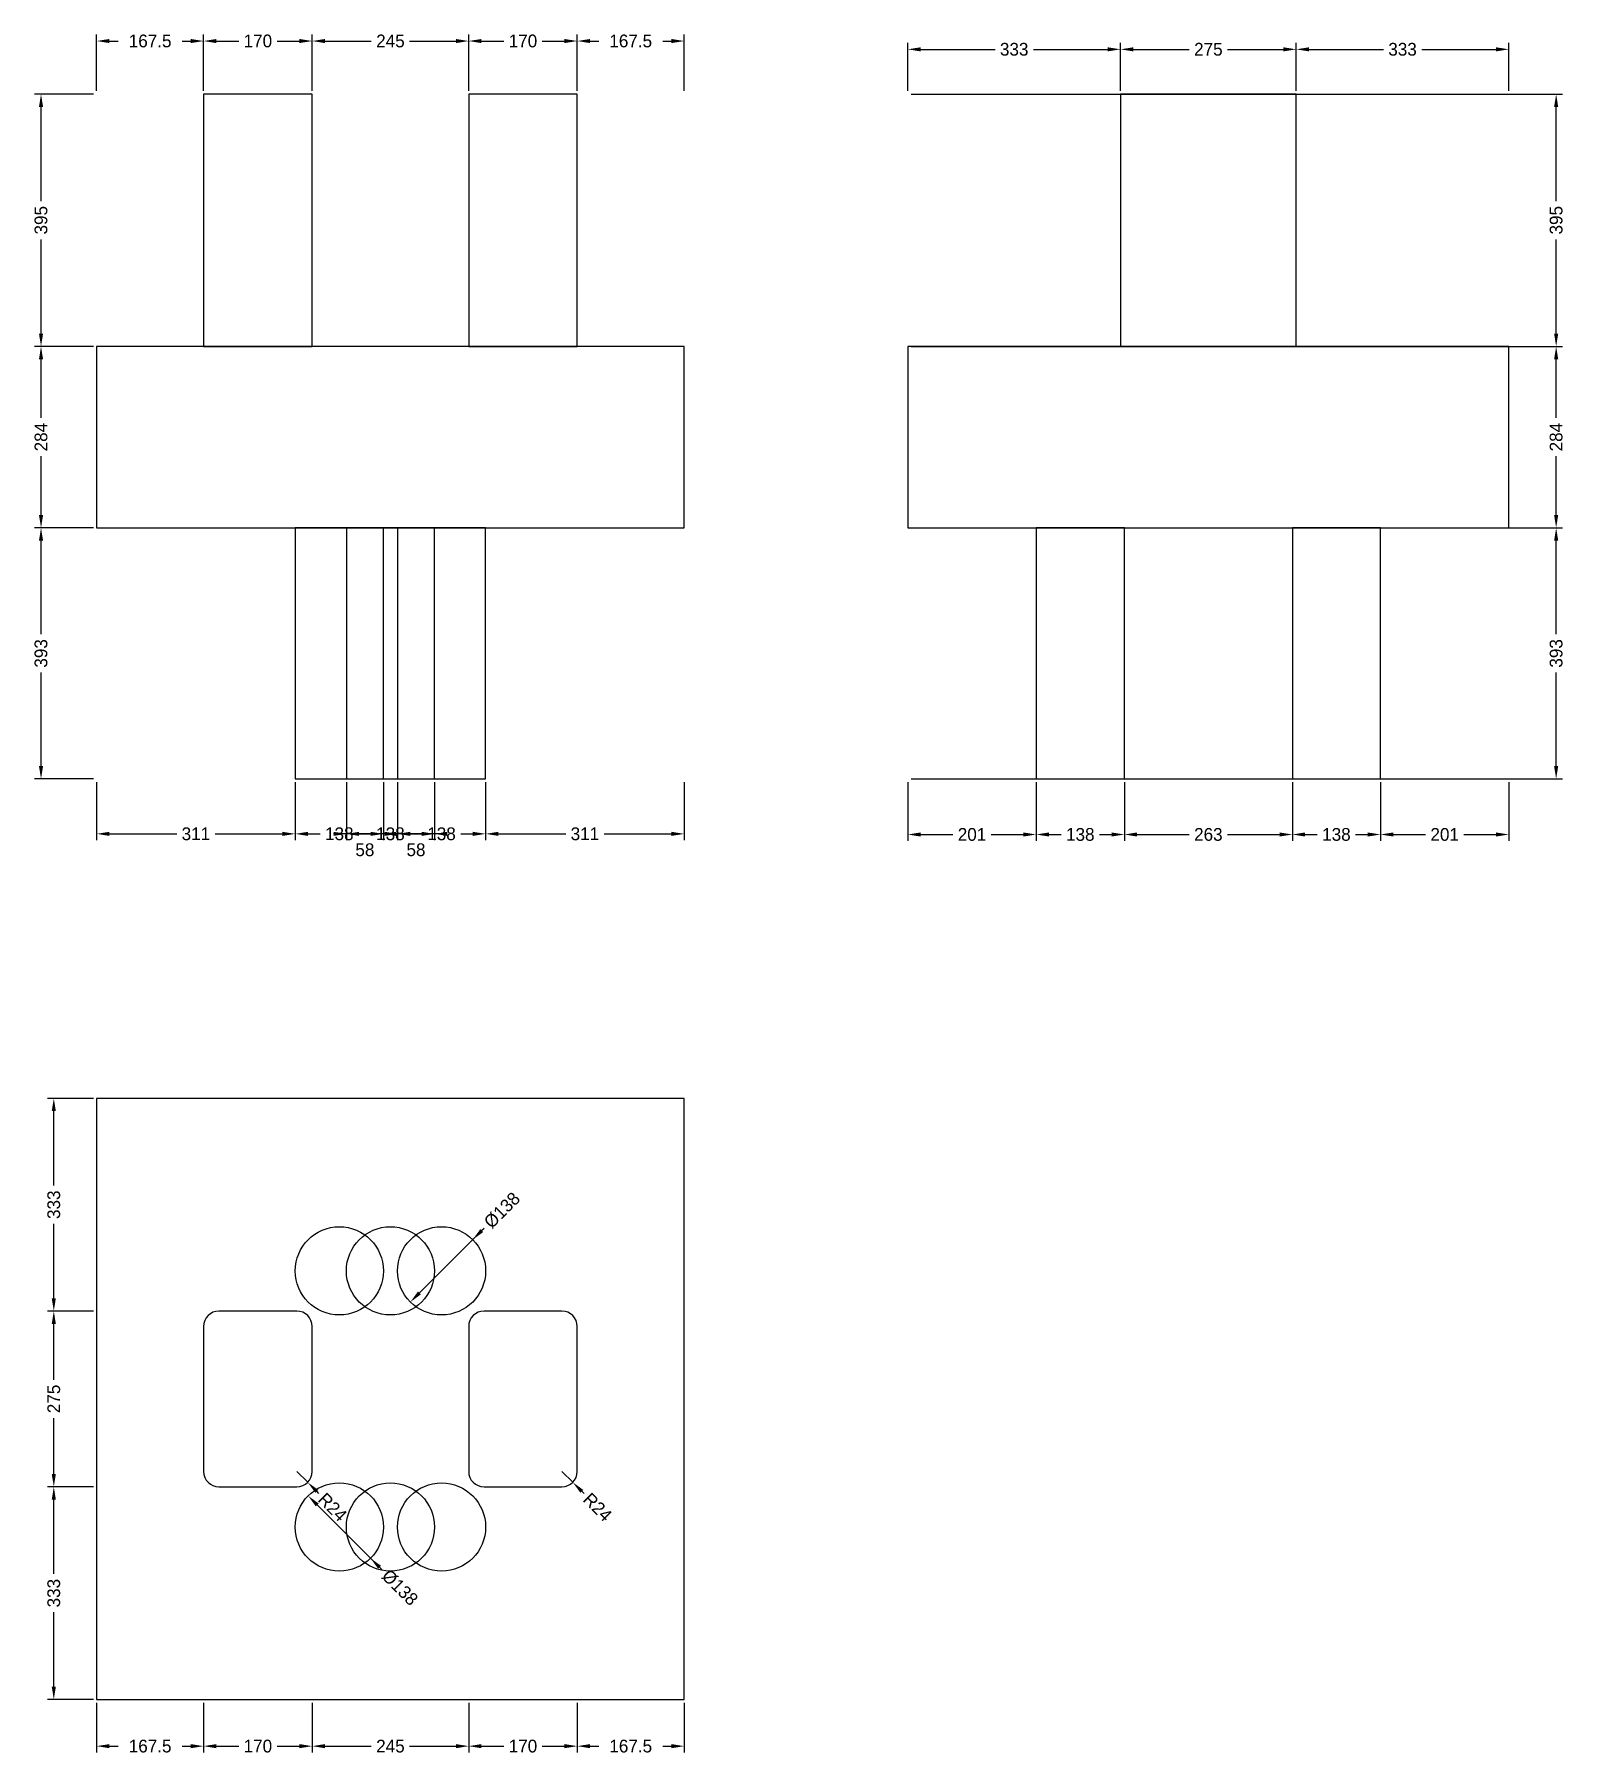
# Model space of a CAD drawing. Header units: metres. Extents: x -97 to 2295, y -83 to 2606.
import ezdxf

# ---------------------------------------------------------------- set-up
doc = ezdxf.new("R2010")
doc.units = ezdxf.units.M
for name, color, linetype in [('chengtai', 7, 'Continuous'), ('dunzhu', 7, 'Continuous'), ('zhuangji', 7, 'Continuous')]:
    doc.layers.add(name, color=color, linetype=linetype)

# ---------------------------------------------------------------- blocks, each defined once
blk = doc.blocks.new('_CLOSEDFILLED')
at = {"color": 0, "linetype": 'BYBLOCK'}
blk.add_solid([(-1, 0.16), (0, 0), (-1, -0.16)], dxfattribs=at)

msp = doc.modelspace()

# ---------------------------------------------------------------- linework, layer by layer
at = {"color": 7}
for p, q in [((0, 2518), (0, 2606)), ((20, 2596), (33.8, 2596)), ((133.8, 2596), (147.5, 2596)), ((167.5, 2518), (167.5, 2606)), ((167.5, 2518), (167.5, 2606)), ((187.5, 2596), (222.5, 2596)), ((282.5, 2596), (317.5, 2596)), ((337.5, 2518), (337.5, 2606)), ((337.5, 2518), (337.5, 2606)), ((357.5, 2596), (430, 2596)), ((490, 2596), (562.5, 2596)), ((582.5, 2518), (582.5, 2606)), ((582.5, 2518), (582.5, 2606)), ((602.5, 2596), (637.5, 2596)), ((697.5, 2596), (732.5, 2596)), ((752.5, 2518), (752.5, 2606)), ((752.5, 2518), (752.5, 2606)), ((772.5, 2596), (786.2, 2596)), ((886.2, 2596), (900, 2596)), ((920, 2518), (920, 2606)), ((1270, 2518), (1270, 2593)), ((1290, 2583), (1406.5, 2583)), ((1466.5, 2583), (1583, 2583)), ((1603, 2518), (1603, 2593)), ((1603, 2518), (1603, 2593)), ((1623, 2583), (1710.5, 2583)), ((1770.5, 2583), (1858, 2583)), ((1878, 2518), (1878, 2593)), ((1878, 2518), (1878, 2593)), ((1898, 2583), (2014.5, 2583)), ((2074.5, 2583), (2191, 2583)), ((2211, 2518), (2211, 2593)), ((-5, 2513), (-97, 2513)), ((1275, 2513), (2295, 2513)), ((-87, 2345.5), (-87, 2493)), ((2285, 2345.5), (2285, 2493)), ((-87, 2138), (-87, 2285.5)), ((2285, 2138), (2285, 2285.5)), ((-5, 2118), (-97, 2118)), ((-5, 2118), (-97, 2118)), ((-87, 2006), (-87, 2098)), ((1275, 2118), (2295, 2118)), ((1275, 2118), (2295, 2118)), ((2285, 2006), (2285, 2098)), ((-87, 1854), (-87, 1946)), ((2285, 1854), (2285, 1946)), ((-5, 1834), (-97, 1834)), ((-5, 1834), (-97, 1834)), ((1275, 1834), (2295, 1834)), ((1275, 1834), (2295, 1834)), ((-87, 1667.5), (-87, 1814)), ((2285, 1667.5), (2285, 1814)), ((-87, 1461), (-87, 1607.5)), ((2285, 1461), (2285, 1607.5)), ((-5, 1441), (-97, 1441)), ((0, 1436), (0, 1345)), ((311, 1436), (311, 1345)), ((311, 1436), (311, 1345)), ((391, 1436), (391, 1345)), ((391, 1436), (391, 1345)), ((449, 1436), (449, 1345)), ((449, 1436), (449, 1345)), ((471, 1436), (471, 1345)), ((471, 1436), (471, 1345)), ((529, 1436), (529, 1345)), ((529, 1436), (529, 1345)), ((609, 1436), (609, 1345)), ((609, 1436), (609, 1345)), ((920, 1436), (920, 1345)), ((1270, 1436), (1270, 1344)), ((1275, 1441), (2295, 1441)), ((1471, 1436), (1471, 1344)), ((1471, 1436), (1471, 1344)), ((1609, 1436), (1609, 1344)), ((1609, 1436), (1609, 1344)), ((1872, 1436), (1872, 1344)), ((1872, 1436), (1872, 1344)), ((2010, 1436), (2010, 1344)), ((2010, 1436), (2010, 1344)), ((2211, 1436), (2211, 1344)), ((20, 1355), (125.5, 1355)), ((185.5, 1355), (291, 1355)), ((331, 1355), (350, 1355)), ((469, 1355), (371, 1355)), ((410, 1355), (429, 1355)), ((411, 1355), (430, 1355)), ((549, 1355), (451, 1355)), ((490, 1355), (509, 1355)), ((491, 1355), (510, 1355)), ((570, 1355), (589, 1355)), ((629, 1355), (734.5, 1355)), ((794.5, 1355), (900, 1355)), ((1290, 1354), (1340.5, 1354)), ((1400.5, 1354), (1451, 1354)), ((1491, 1354), (1510, 1354)), ((1570, 1354), (1589, 1354)), ((1629, 1354), (1710.5, 1354)), ((1770.5, 1354), (1852, 1354)), ((1892, 1354), (1911, 1354)), ((1971, 1354), (1990, 1354)), ((2030, 1354), (2080.5, 1354)), ((2140.5, 1354), (2191, 1354)), ((-5, 941), (-77, 941)), ((-67, 804.5), (-67, 921)), ((-67, 628), (-67, 744.5)), ((602.9, 733.9), (505.4, 636.4)), ((606.5, 737.5), (602.9, 733.9)), ((-5, 608), (-77, 608)), ((-5, 608), (-77, 608)), ((-67, 500.5), (-67, 588)), ((-67, 353), (-67, 440.5)), ((313.5, 357), (330.5, 340)), ((728.5, 357), (745.5, 340)), ((-5, 333), (-77, 333)), ((-5, 333), (-77, 333)), ((348.1, 322.4), (344.6, 325.9)), ((763.1, 322.4), (759.6, 325.9)), ((-67, 196.5), (-67, 313)), ((442.9, 207.1), (345.4, 304.6)), ((446.5, 203.5), (442.9, 207.1)), ((-67, 20), (-67, 136.5)), ((-5, 0), (-77, 0)), ((0, -5), (0, -83)), ((167.5, -5), (167.5, -83)), ((167.5, -5), (167.5, -83)), ((337.5, -5), (337.5, -83)), ((337.5, -5), (337.5, -83)), ((582.5, -5), (582.5, -83)), ((582.5, -5), (582.5, -83)), ((752.5, -5), (752.5, -83)), ((752.5, -5), (752.5, -83)), ((920, -5), (920, -83)), ((20, -73), (33.8, -73)), ((133.8, -73), (147.5, -73)), ((187.5, -73), (222.5, -73)), ((282.5, -73), (317.5, -73)), ((357.5, -73), (430, -73)), ((490, -73), (562.5, -73)), ((602.5, -73), (637.5, -73)), ((697.5, -73), (732.5, -73)), ((772.5, -73), (786.2, -73)), ((886.2, -73), (900, -73))]:
    msp.add_line(p, q, dxfattribs=at)
at = {"layer": 'chengtai'}
for points in [[(0, 1834), (920, 1834), (920, 2118), (0, 2118), (0, 1834)], [(1270, 1834), (2211, 1834), (2211, 2118), (1270, 2118), (1270, 1834)], [(0, 0), (920, 0), (920, 941), (0, 941), (0, 0)]]:
    msp.add_lwpolyline(points, dxfattribs=at)
at = {"layer": 'Defpoints', "color": 7}
for p in [(0, 2596), (167.5, 2596), (337.5, 2596), (582.5, 2596), (752.5, 2596), (1270, 2583), (1603, 2583), (1878, 2583), (0, 2513), (0, 2513), (167.5, 2513), (167.5, 2513), (337.5, 2513), (337.5, 2513), (582.5, 2513), (582.5, 2513), (752.5, 2513), (752.5, 2513), (920, 2513), (1270, 2513), (1270, 2513), (1603, 2513), (1603, 2513), (1878, 2513), (1878, 2513), (2211, 2513), (-87, 2118), (0, 2118), (0, 2118), (1270, 2118), (1270, 2118), (2285, 2118), (-87, 1834), (0, 1834), (0, 1834), (1270, 1834), (1270, 1834), (2285, 1834), (-87, 1441), (0, 1441), (0, 1441), (311, 1441), (311, 1441), (391, 1441), (391, 1441), (449, 1441), (449, 1441), (471, 1441), (471, 1441), (529, 1441), (529, 1441), (609, 1441), (609, 1441), (920, 1441), (1270, 1441), (1270, 1441), (1471, 1441), (1471, 1441), (1609, 1441), (1609, 1441), (1872, 1441), (1872, 1441), (2010, 1441), (2010, 1441), (2211, 1441), (2285, 1441), (0, 1355), (311, 1355), (391, 1355), (449, 1355), (471, 1355), (529, 1355), (609, 1355), (1270, 1354), (1471, 1354), (1609, 1354), (1872, 1354), (2010, 1354), (0, 941), (588.8, 719.8), (540, 671), (-67, 608), (0, 608), (0, 608), (313.5, 357), (728.5, 357), (-67, 333), (0, 333), (0, 333), (330.5, 340), (745.5, 340), (380, 270), (428.8, 221.2), (-67, 0), (0, 0), (0, 0), (167.5, 0), (167.5, 0), (337.5, 0), (337.5, 0), (582.5, 0), (582.5, 0), (752.5, 0), (752.5, 0), (920, 0), (0, -73), (167.5, -73), (337.5, -73), (582.5, -73), (752.5, -73)]:
    msp.add_point(p, dxfattribs=at)
at = {"layer": 'dunzhu'}
for p, q in [((313.5, 608), (191.5, 608)), ((728.5, 608), (606.5, 608)), ((167.5, 584), (167.5, 357)), ((337.5, 357), (337.5, 584)), ((582.5, 584), (582.5, 357)), ((752.5, 357), (752.5, 584)), ((191.5, 333), (313.5, 333)), ((606.5, 333), (728.5, 333))]:
    msp.add_line(p, q, dxfattribs=at)
for points in [[(167.5, 2118), (337.5, 2118), (337.5, 2513), (167.5, 2513), (167.5, 2118)], [(582.5, 2118), (752.5, 2118), (752.5, 2513), (582.5, 2513), (582.5, 2118)], [(1603, 2118), (1878, 2118), (1878, 2513), (1603, 2513), (1603, 2118)]]:
    msp.add_lwpolyline(points, dxfattribs=at)
for centre, start, end in [((191.5, 584), 90, 180), ((313.5, 584), 0, 90), ((606.5, 584), 90, 180), ((728.5, 584), 0, 90), ((191.5, 357), 180, 270), ((313.5, 357), 270, 360), ((606.5, 357), 180, 270), ((728.5, 357), 270, 360)]:
    msp.add_arc(centre, 24, start, end, dxfattribs=at)
at = {"layer": 'zhuangji'}
for points in [[(311, 1441), (449, 1441), (449, 1834), (311, 1834), (311, 1441)], [(391, 1441), (529, 1441), (529, 1834), (391, 1834), (391, 1441)], [(471, 1441), (609, 1441), (609, 1834), (471, 1834), (471, 1441)], [(1471, 1441), (1609, 1441), (1609, 1834), (1471, 1834), (1471, 1441)], [(1872, 1441), (2010, 1441), (2010, 1834), (1872, 1834), (1872, 1441)]]:
    msp.add_lwpolyline(points, dxfattribs=at)
for centre in [(380, 671), (460, 671), (540, 671), (380, 270), (460, 270), (540, 270)]:
    msp.add_circle(centre, 69, dxfattribs=at)

# ---------------------------------------------------------------- block references
at = {"color": 7, "xscale": 20, "yscale": 20}
for p, rotation in [((0, 2596), 180), ((167.5, 2596), 180), ((337.5, 2596), 180), ((582.5, 2596), 180), ((752.5, 2596), 180), ((1270, 2583), 180), ((1603, 2583), 180), ((1878, 2583), 180), ((-87, 2513), 90), ((2285, 2513), 90), ((-87, 2118), 270), ((2285, 2118), 270), ((-87, 2118), 90), ((2285, 2118), 90), ((-87, 1834), 270), ((-87, 1834), 90), ((2285, 1834), 270), ((2285, 1834), 90), ((-87, 1441), 270), ((2285, 1441), 270), ((0, 1355), 180), ((311, 1355), 180), ((391, 1355), 180), ((449, 1355), 180), ((471, 1355), 180), ((529, 1355), 180), ((609, 1355), 180), ((1270, 1354), 180), ((1471, 1354), 180), ((1609, 1354), 180), ((1872, 1354), 180), ((2010, 1354), 180), ((-67, 941), 90), ((588.8, 719.8), 225), ((-67, 608), 270), ((491.2, 622.2), 225), ((-67, 608), 90), ((-67, 333), 270), ((-67, 333), 90), ((330.5, 340), 135), ((745.5, 340), 135), ((331.2, 318.8), 135), ((428.8, 221.2), 135), ((-67, 0), 270), ((0, -73), 180), ((167.5, -73), 180), ((337.5, -73), 180), ((582.5, -73), 180), ((752.5, -73), 180)]:
    msp.add_blockref('_CLOSEDFILLED', p, dxfattribs=dict(at, rotation=rotation))
for p in [(167.5, 2596), (337.5, 2596), (582.5, 2596), (752.5, 2596), (920, 2596), (1603, 2583), (1878, 2583), (2211, 2583), (311, 1355), (391, 1355), (449, 1355), (471, 1355), (529, 1355), (609, 1355), (920, 1355), (1471, 1354), (1609, 1354), (1872, 1354), (2010, 1354), (2211, 1354), (167.5, -73), (337.5, -73), (582.5, -73), (752.5, -73), (920, -73)]:
    msp.add_blockref('_CLOSEDFILLED', p, dxfattribs=at)

# ---------------------------------------------------------------- texts
at = {"color": 7, "char_height": 20, "attachment_point": 5}
for s, insert in [('167.5', (83.8, 2596)), ('170', (252.5, 2596)), ('245', (460, 2596)), ('170', (667.5, 2596)), ('167.5', (836.2, 2596)), ('333', (1436.5, 2583)), ('275', (1740.5, 2583)), ('333', (2044.5, 2583)), ('311', (155.5, 1355)), ('138', (380, 1355)), ('138', (460, 1355)), ('138', (540, 1355)), ('311', (764.5, 1355)), ('201', (1370.5, 1354)), ('138', (1540, 1354)), ('263', (1740.5, 1354)), ('138', (1941, 1354)), ('201', (2110.5, 1354)), ('58', (420, 1330)), ('58', (500, 1330)), ('167.5', (83.8, -73)), ('170', (252.5, -73)), ('245', (460, -73)), ('170', (667.5, -73)), ('167.5', (836.2, -73))]:
    msp.add_mtext(s, dxfattribs=dict(at, insert=insert))
for s, insert, rotation in [('395', (-87, 2315.5), 90), ('395', (2285, 2315.5), 90), ('284', (-87, 1976), 90), ('284', (2285, 1976), 90), ('393', (-87, 1637.5), 90), ('393', (2285, 1637.5), 90), ('333', (-67, 774.5), 90), ('%%c138', (634.8, 765.8), 45), ('275', (-67, 470.5), 90), ('R24', (369.4, 301.1), 315), ('R24', (784.4, 301.1), 315), ('%%c138', (474.8, 175.2), 315), ('333', (-67, 166.5), 90)]:
    msp.add_mtext(s, dxfattribs=dict(at, insert=insert, rotation=rotation))

doc.saveas('drawing.dxf')
